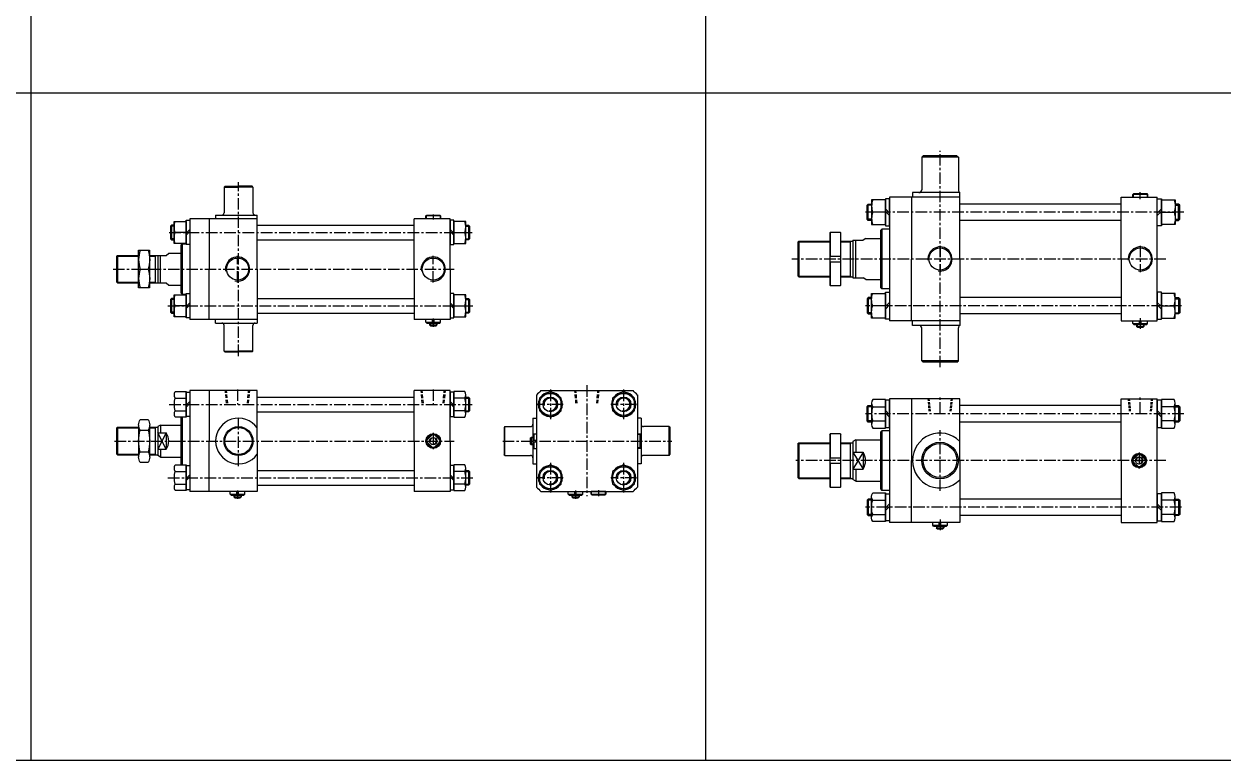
# Model space of a CAD drawing. Extents: x -819 to 29893, y -8942 to 9886.
# Drawn here: x 2104 to 3413, y 1846 to 2649 of the extents above; entities that cross this region are included whole.
import ezdxf

# ---------------------------------------------------------------- set-up
doc = ezdxf.new("R2010")
doc.units = 0
doc.header["$LTSCALE"] = 10
doc.header["$MEASUREMENT"] = 0
for name, pattern in [('CENTER', [2, 1.25, -0.25, 0.25, -0.25]), ('CENTERX2', [4, 2.5, -0.5, 0.5, -0.5]), ('HIDDEN', [0.375, 0.25, -0.125])]:
    doc.linetypes.add(name, pattern=pattern)
doc.layers.get('0').update_dxf_attribs({"linetype": 'CONTINUOUS'})
doc.layers.get('DEFPOINTS').update_dxf_attribs({"linetype": 'CONTINUOUS'})
for name, color, linetype in [('CEN', 1, 'CENTERX2'), ('CENTER', 1, 'CENTER'), ('Line', 7, 'CONTINUOUS'), ('ML', 7, 'CONTINUOUS'), ('THIN', 3, 'CONTINUOUS'), ('외형선', 3, 'CONTINUOUS'), ('중심선', 1, 'CENTER')]:
    doc.layers.add(name, color=color, linetype=linetype)

msp = doc.modelspace()

# ---------------------------------------------------------------- linework, layer by layer
for p, q in [((2111.7, 1845.5), (2111.7, 3452.3)), ((2847.8, 1845.5), (2847.8, 3452.3)), ((0, 2573.9), (4840.2, 2573.9)), ((0, 1845.5), (4840.2, 1845.5))]:
    msp.add_line(p, q)
at = {"layer": 'CEN', "color": 1, "linetype": 'CENTER'}
msp.add_line((2730.6, 2140), (2730.6, 2133.4), dxfattribs=at)
at = {"layer": 'CENTER'}
for p, q in [((2678.1, 2249.8), (2678.1, 2217.6)), ((2758.1, 2249.8), (2758.1, 2217.6)), ((2692.1, 2233.7), (2664.1, 2233.7)), ((2772.1, 2233.7), (2744.1, 2233.7)), ((2678.1, 2169.8), (2678.1, 2137.6)), ((2758.1, 2169.8), (2758.1, 2137.6)), ((2692.1, 2153.7), (2664.1, 2153.7)), ((2772.1, 2153.7), (2744.1, 2153.7))]:
    msp.add_line(p, q, dxfattribs=at)
at = {"layer": 'DEFPOINTS', "color": 0, "linetype": 'ByBlock'}
for p in [(2659.1, 2168.7), (2777.1, 2168.7)]:
    msp.add_point(p, dxfattribs=at)
at = {"layer": 'Line', "color": 6, "linetype": 'HIDDEN'}
for p, q in [((3089.9, 2239.9), (3091.2, 2225.9)), ((3091.1, 2239.9), (3092.4, 2225.3)), ((3115.2, 2239.9), (3113.9, 2225.3)), ((3116.4, 2239.9), (3115.1, 2225.9)), ((3308.4, 2239.9), (3309.7, 2225.9)), ((3309.6, 2239.9), (3310.9, 2225.3)), ((3333.7, 2239.9), (3332.4, 2225.3)), ((3334.9, 2239.9), (3333.6, 2225.9))]:
    msp.add_line(p, q, dxfattribs=at)
at = {"layer": 'ML'}
for p, q in [((3084.7, 2504.9), (3083.2, 2503.4)), ((3123.2, 2503.4), (3083.2, 2503.4)), ((3083.2, 2503.4), (3083.2, 2467.9)), ((3121.7, 2504.9), (3123.2, 2503.4)), ((3123.2, 2503.4), (3123.2, 2467.5)), ((2322.2, 2470.9), (2323.2, 2471.9)), ((2322.2, 2470.9), (2322.2, 2442.9)), ((2322.2, 2470.9), (2337.9, 2470.9)), ((2353.7, 2470.9), (2337.9, 2470.9)), ((2353.7, 2470.9), (2352.7, 2471.9)), ((2353.7, 2470.9), (2353.7, 2442.9)), ((3073.2, 2464.9), (3073.2, 2459.9)), ((3124.7, 2459.9), (3124.7, 2464.9)), ((3313.7, 2462.9), (3314.7, 2463.9)), ((3329.7, 2462.9), (3313.7, 2462.9)), ((3313.7, 2459.9), (3313.7, 2462.9)), ((3314.7, 2463.9), (3328.7, 2463.9)), ((3328.7, 2463.9), (3329.7, 2462.9)), ((3329.7, 2462.9), (3329.7, 2459.9)), ((3024.9, 2434.4), (3024.9, 2452.4)), ((3048.2, 2459.9), (3048.2, 2324.9)), ((3072.2, 2459.9), (3048.2, 2459.9)), ((3307.2, 2459.9), (3333.6, 2459.9)), ((3363.4, 2434.4), (3363.4, 2452.4)), ((2284.9, 2436.4), (2284.9, 2326.4)), ((2305.9, 2436.4), (2284.9, 2436.4)), ((2312.9, 2440.4), (2312.9, 2436.4)), ((2358.4, 2436.4), (2358.4, 2440.4)), ((2542.4, 2439.4), (2543.4, 2440.4)), ((2558.4, 2439.4), (2542.4, 2439.4)), ((2542.4, 2436.4), (2542.4, 2439.4)), ((2543.4, 2440.4), (2557.4, 2440.4)), ((2557.4, 2440.4), (2558.4, 2439.4)), ((2558.4, 2439.4), (2558.4, 2436.4)), ((3043.6, 2443.4), (3029.8, 2443.4)), ((3043.6, 2447), (3048.2, 2442.4)), ((3043.6, 2444.4), (3048.2, 2439.8)), ((3344.8, 2447), (3340.2, 2442.4)), ((3344.8, 2444.4), (3340.2, 2439.8)), ((3344.8, 2443.4), (3358.5, 2443.4)), ((2265, 2429.4), (2265, 2413.4)), ((2280.9, 2420.5), (2284.9, 2424.5)), ((2280.9, 2418.3), (2284.9, 2422.3)), ((2572.9, 2420.5), (2568.9, 2424.5)), ((2572.9, 2418.3), (2568.9, 2422.3)), ((2588.9, 2429.4), (2588.9, 2413.4)), ((3038.2, 2423.4), (3039.7, 2424.9)), ((3038.2, 2423.4), (3038.2, 2361.4)), ((3039.7, 2424.9), (3039.7, 2359.9)), ((2280.9, 2421.4), (2269, 2421.4)), ((2274.9, 2407.4), (2276.4, 2408.9)), ((2276.4, 2408.9), (2276.4, 2353.9)), ((2572.9, 2421.4), (2584.9, 2421.4)), ((2948.2, 2410.9), (2949.2, 2411.9)), ((2948.2, 2410.9), (2948.2, 2373.9)), ((2949.2, 2411.9), (2949.2, 2372.9)), ((2983, 2420.9), (2983.5, 2421.4)), ((2983, 2420.9), (2983, 2363.9)), ((2983.5, 2421.4), (2983.5, 2395.4)), ((2994.5, 2421.4), (2983.5, 2421.4)), ((2994.5, 2421.4), (2994.5, 2395.4)), ((2994.5, 2421.4), (2995, 2420.9)), ((2995, 2363.9), (2995, 2420.9)), ((3005.2, 2411.9), (3005.2, 2372.9)), ((3008.2, 2412.9), (3008.2, 2371.9)), ((3011.2, 2371.9), (3011.2, 2412.9)), ((3022.2, 2414.9), (3019.2, 2412.9)), ((2204.9, 2395.4), (2205.9, 2396.4)), ((2205.9, 2396.4), (2205.9, 2366.4)), ((2246.9, 2396.4), (2246.9, 2366.4)), ((2249.9, 2396.4), (2249.9, 2366.4)), ((2252.9, 2366.4), (2252.9, 2396.4)), ((2258.9, 2396.4), (2261.9, 2398.9)), ((2274.9, 2407.4), (2274.9, 2355.4)), ((2204.9, 2395.4), (2204.9, 2367.4)), ((2983, 2395.4), (2995, 2395.4)), ((2983, 2389.4), (2995, 2389.4)), ((2983.5, 2389.4), (2983.5, 2363.4)), ((2994.5, 2389.4), (2994.5, 2363.4)), ((2230.8, 2381.4), (2239.2, 2381.4)), ((2948.2, 2373.9), (2949.2, 2372.9)), ((3022.2, 2369.9), (3019.2, 2371.9)), ((2204.9, 2367.4), (2205.9, 2366.4)), ((2258.9, 2366.4), (2261.9, 2363.9)), ((2983, 2363.9), (2983.5, 2363.4)), ((2983.5, 2363.4), (2994.5, 2363.4)), ((2994.5, 2363.4), (2995, 2363.9)), ((3039.7, 2359.9), (3038.2, 2361.4)), ((2265, 2349.4), (2265, 2333.4)), ((2274.9, 2355.4), (2276.4, 2353.9)), ((2280.9, 2340.5), (2284.9, 2344.5)), ((2572.9, 2340.5), (2568.9, 2344.5)), ((2588.9, 2349.4), (2588.9, 2333.4)), ((3024.9, 2350.4), (3024.9, 2332.4)), ((3043.6, 2340.4), (3048.2, 2345)), ((3344.8, 2340.4), (3340.2, 2345)), ((3363.4, 2350.4), (3363.4, 2332.4)), ((2280.9, 2341.4), (2269, 2341.4)), ((2280.9, 2338.3), (2284.9, 2342.3)), ((2572.9, 2338.3), (2568.9, 2342.3)), ((2572.9, 2341.4), (2584.9, 2341.4)), ((3043.6, 2341.4), (3029.8, 2341.4)), ((3043.6, 2337.8), (3048.2, 2342.4)), ((3344.8, 2337.8), (3340.2, 2342.4)), ((3344.8, 2341.4), (3358.5, 2341.4)), ((2305.9, 2326.4), (2284.9, 2326.4)), ((2312.9, 2322.4), (2312.9, 2326.4)), ((2322.2, 2291.9), (2322.2, 2319.9)), ((2353.7, 2291.9), (2353.7, 2319.9)), ((2358.4, 2326.4), (2358.4, 2322.4)), ((2542.4, 2323.4), (2542.4, 2326.4)), ((2543.4, 2322.4), (2542.4, 2323.4)), ((2542.4, 2323.4), (2549.6, 2323.4)), ((2543.4, 2322.4), (2557.4, 2322.4)), ((2546.4, 2322.4), (2546.4, 2320.4)), ((2546.4, 2320.4), (2554.4, 2320.4)), ((2547.4, 2319.4), (2546.4, 2320.4)), ((2547.4, 2319.4), (2553.4, 2319.4)), ((2549.6, 2322.4), (2549.6, 2326.4)), ((2551.3, 2322.4), (2551.3, 2326.4)), ((2551.3, 2323.4), (2558.4, 2323.4)), ((2553.4, 2319.4), (2554.4, 2320.4)), ((2554.4, 2322.4), (2554.4, 2320.4)), ((2557.4, 2322.4), (2558.4, 2323.4)), ((2558.4, 2323.4), (2558.4, 2326.4)), ((3072.2, 2324.9), (3048.2, 2324.9)), ((3073.2, 2319.9), (3073.2, 2324.9)), ((3123.2, 2281.4), (3123.2, 2317.3)), ((3124.7, 2324.9), (3124.7, 2319.9)), ((3313.7, 2321.9), (3313.7, 2324.9)), ((3314.7, 2320.9), (3313.7, 2321.9)), ((3313.7, 2321.9), (3320.8, 2321.9)), ((3314.7, 2320.9), (3328.7, 2320.9)), ((3317.7, 2320.9), (3317.7, 2318.9)), ((3317.7, 2318.9), (3325.7, 2318.9)), ((3318.7, 2317.9), (3317.7, 2318.9)), ((3318.7, 2317.9), (3324.7, 2317.9)), ((3320.8, 2320.9), (3320.8, 2324.9)), ((3322.5, 2320.9), (3322.5, 2324.9)), ((3322.5, 2321.9), (3329.7, 2321.9)), ((3324.7, 2317.9), (3325.7, 2318.9)), ((3325.7, 2320.9), (3325.7, 2318.9)), ((3328.7, 2320.9), (3329.7, 2321.9)), ((3329.7, 2321.9), (3329.7, 2324.9)), ((3083.2, 2281.4), (3083.2, 2316.9)), ((2322.2, 2291.9), (2337.9, 2291.9)), ((2322.2, 2291.9), (2323.2, 2290.9)), ((2353.7, 2291.9), (2337.9, 2291.9)), ((2353.7, 2291.9), (2352.7, 2290.9)), ((3123.2, 2281.4), (3083.2, 2281.4)), ((3084.7, 2279.9), (3083.2, 2281.4)), ((3121.7, 2279.9), (3123.2, 2281.4)), ((2269, 2240.6), (2280.9, 2240.6)), ((2305.9, 2248.7), (2284.9, 2248.7)), ((2284.9, 2248.7), (2284.9, 2138.7)), ((2584.9, 2240.6), (2572.9, 2240.6)), ((2585.9, 2223.3), (2585.9, 2244.1)), ((2588.9, 2241.7), (2588.9, 2225.7)), ((2663.1, 2244), (2663.1, 2143.5)), ((2667.8, 2248.7), (2768.3, 2248.7)), ((2773.1, 2244), (2773.1, 2143.5)), ((3072.2, 2239.9), (3048.2, 2239.9)), ((3048.2, 2239.9), (3048.2, 2104.9)), ((3307.2, 2239.9), (3333.6, 2239.9)), ((2269, 2226.8), (2280.9, 2226.8)), ((2280.9, 2232.8), (2284.9, 2236.8)), ((2280.9, 2230.6), (2284.9, 2234.6)), ((2572.9, 2232.8), (2568.9, 2236.8)), ((2572.9, 2230.6), (2568.9, 2234.6)), ((2584.9, 2226.8), (2572.9, 2226.8)), ((3024.9, 2214.4), (3024.9, 2232.4)), ((3028.6, 2235.1), (3028.6, 2211.7)), ((3029.8, 2231.2), (3043.6, 2231.2)), ((3043.6, 2227), (3048.2, 2222.4)), ((3344.8, 2222.4), (3340.2, 2227)), ((3358.5, 2231.2), (3344.8, 2231.2)), ((3359.8, 2211.7), (3359.8, 2235.1)), ((3363.4, 2232.4), (3363.4, 2214.4)), ((2274.9, 2219.9), (2274.9, 2167.6)), ((2276.4, 2219.9), (2276.4, 2167.6)), ((2659.1, 2218.7), (2659.1, 2168.7)), ((2659.1, 2218.7), (2662.6, 2218.7)), ((2777.1, 2218.7), (2773.6, 2218.7)), ((2777.1, 2218.7), (2777.1, 2168.7)), ((3029.8, 2215.6), (3043.6, 2215.6)), ((3043.6, 2224.4), (3048.2, 2219.8)), ((3344.8, 2219.8), (3340.2, 2224.4)), ((3358.5, 2215.6), (3344.8, 2215.6)), ((2204.9, 2207.7), (2205.9, 2208.7)), ((2204.9, 2207.7), (2204.9, 2179.7)), ((2205.9, 2208.7), (2205.9, 2178.7)), ((2229, 2211.3), (2229, 2176.1)), ((2230.8, 2205.5), (2239.2, 2205.5)), ((2241, 2211.3), (2241, 2176.1)), ((2246.9, 2208.7), (2246.9, 2178.7)), ((2252.9, 2211.2), (2249.9, 2209.5)), ((2249.9, 2209.5), (2249.9, 2177.9)), ((2249.9, 2202.7), (2258.9, 2202.7)), ((2252.9, 2211.2), (2252.9, 2202.7)), ((2258.9, 2202.7), (2258.9, 2184.7)), ((2549.6, 2200.7), (2543.5, 2194.5)), ((2551.3, 2200.7), (2557.4, 2194.5)), ((2628.6, 2209.5), (2627.6, 2208.5)), ((2627.6, 2208.5), (2627.6, 2179)), ((2628.6, 2178), (2628.6, 2209.5)), ((2628.6, 2209.5), (2656.6, 2209.5)), ((2659.1, 2200.7), (2660.1, 2201.7)), ((2659.1, 2200.7), (2659.1, 2186.7)), ((2660.1, 2201.7), (2660.1, 2194.5)), ((2660.1, 2201.7), (2663.1, 2201.7)), ((2773.1, 2201.7), (2776.1, 2201.7)), ((2776.1, 2185.7), (2776.1, 2201.7)), ((2776.1, 2201.7), (2777.1, 2200.7)), ((2777.1, 2200.7), (2777.1, 2186.7)), ((2807.6, 2209.5), (2779.6, 2209.5)), ((2807.6, 2178), (2807.6, 2209.5)), ((2807.6, 2209.5), (2808.6, 2208.5)), ((2808.6, 2208.5), (2808.6, 2179)), ((2983, 2200.9), (2983.5, 2201.4)), ((2983, 2200.9), (2983, 2143.9)), ((2983.5, 2201.4), (2983.5, 2175.4)), ((2994.5, 2201.4), (2983.5, 2201.4)), ((2994.5, 2201.4), (2994.5, 2175.4)), ((2994.5, 2201.4), (2995, 2200.9)), ((2995, 2143.9), (2995, 2200.9)), ((3038.2, 2203.4), (3039.7, 2204.9)), ((3038.2, 2203.4), (3038.2, 2141.4)), ((3039.7, 2204.9), (3039.7, 2139.9)), ((2543.5, 2192.9), (2549.6, 2186.8)), ((2557.4, 2192.9), (2551.3, 2186.8)), ((2656.1, 2196.7), (2657.1, 2197.7)), ((2656.1, 2196.7), (2656.1, 2190.7)), ((2656.1, 2190.7), (2657.1, 2189.7)), ((2659.1, 2197.7), (2657.1, 2197.7)), ((2657.1, 2197.7), (2657.1, 2189.7)), ((2659.1, 2189.7), (2657.1, 2189.7)), ((2659.1, 2194.5), (2663.1, 2194.5)), ((2659.1, 2192.9), (2663.1, 2192.9)), ((2659.1, 2186.7), (2660.1, 2185.7)), ((2660.1, 2192.9), (2660.1, 2185.7)), ((2777.1, 2186.7), (2776.1, 2185.7)), ((2948.2, 2190.9), (2949.2, 2191.9)), ((2948.2, 2190.9), (2948.2, 2153.9)), ((2949.2, 2191.9), (2949.2, 2152.9)), ((3005.2, 2191.9), (3005.2, 2152.9)), ((3011.2, 2194.9), (3008.2, 2193.1)), ((3008.2, 2193.1), (3008.2, 2151.6)), ((3011.2, 2194.9), (3011.2, 2181.6)), ((2204.9, 2179.7), (2205.9, 2178.7)), ((2230.8, 2182), (2239.2, 2182)), ((2249.9, 2184.7), (2258.9, 2184.7)), ((2252.9, 2176.2), (2249.9, 2177.9)), ((2252.9, 2184.7), (2252.9, 2176.2)), ((2628.6, 2178), (2627.6, 2179)), ((2628.6, 2178), (2656.6, 2178)), ((2660.1, 2185.7), (2663.1, 2185.7)), ((2776.1, 2185.7), (2773.1, 2185.7)), ((2807.6, 2178), (2779.6, 2178)), ((2807.6, 2178), (2808.6, 2179)), ((2983, 2175.4), (2995, 2175.4)), ((3008.2, 2181.6), (3019.2, 2181.6)), ((3019.2, 2181.6), (3019.2, 2163.1)), ((3319.6, 2179.3), (3313.5, 2173.2)), ((3321.2, 2179.3), (3327.4, 2173.2)), ((2269, 2160.6), (2280.9, 2160.6)), ((2584.9, 2160.6), (2572.9, 2160.6)), ((2585.9, 2143.3), (2585.9, 2164.1)), ((2588.9, 2161.7), (2588.9, 2145.7)), ((2659.1, 2168.7), (2662.6, 2168.7)), ((2777.1, 2168.7), (2773.6, 2168.7)), ((2983, 2169.4), (2995, 2169.4)), ((2983.5, 2169.4), (2983.5, 2143.4)), ((2994.5, 2169.4), (2994.5, 2143.4)), ((3008.2, 2163.1), (3019.2, 2163.1)), ((3011.2, 2163.1), (3011.2, 2149.9)), ((3313.5, 2171.5), (3319.6, 2165.4)), ((3327.4, 2171.5), (3321.2, 2165.4)), ((2280.9, 2152.8), (2284.9, 2156.8)), ((2280.9, 2150.6), (2284.9, 2154.6)), ((2572.9, 2152.8), (2568.9, 2156.8)), ((2572.9, 2150.6), (2568.9, 2154.6)), ((2948.2, 2153.9), (2949.2, 2152.9)), ((3011.2, 2149.9), (3008.2, 2151.6)), ((2269, 2146.8), (2280.9, 2146.8)), ((2305.9, 2138.7), (2284.9, 2138.7)), ((2328.9, 2135.7), (2328.9, 2138.7)), ((2328.9, 2135.7), (2336.1, 2135.7)), ((2329.9, 2134.7), (2328.9, 2135.7)), ((2329.9, 2134.7), (2343.9, 2134.7)), ((2332.9, 2134.7), (2332.9, 2132.7)), ((2336.1, 2134.7), (2336.1, 2138.7)), ((2337.8, 2134.7), (2337.8, 2138.7)), ((2337.8, 2135.7), (2344.9, 2135.7)), ((2340.9, 2134.7), (2340.9, 2132.7)), ((2343.9, 2134.7), (2344.9, 2135.7)), ((2344.9, 2135.7), (2344.9, 2138.7)), ((2584.9, 2146.8), (2572.9, 2146.8)), ((2667.8, 2138.7), (2768.3, 2138.7)), ((2697.6, 2135.7), (2697.6, 2138.7)), ((2697.6, 2135.7), (2704.8, 2135.7)), ((2698.6, 2134.7), (2697.6, 2135.7)), ((2698.6, 2134.7), (2712.6, 2134.7)), ((2701.6, 2134.7), (2701.6, 2132.7)), ((2704.8, 2134.7), (2704.8, 2138.7)), ((2706.4, 2134.7), (2706.4, 2138.7)), ((2706.4, 2135.7), (2713.6, 2135.7)), ((2709.6, 2134.7), (2709.6, 2132.7)), ((2712.6, 2134.7), (2713.6, 2135.7)), ((2713.6, 2135.7), (2713.6, 2138.7)), ((2738.6, 2138.7), (2722.6, 2138.7)), ((2722.6, 2135.7), (2722.6, 2138.7)), ((2722.6, 2135.7), (2738.6, 2135.7)), ((2723.6, 2134.7), (2722.6, 2135.7)), ((2737.6, 2134.7), (2723.6, 2134.7)), ((2738.6, 2135.7), (2737.6, 2134.7)), ((2738.6, 2138.7), (2738.6, 2135.7)), ((2983, 2143.9), (2983.5, 2143.4)), ((2983.5, 2143.4), (2994.5, 2143.4)), ((2994.5, 2143.4), (2995, 2143.9)), ((3038.2, 2141.4), (3039.7, 2139.9)), ((2332.9, 2132.7), (2340.9, 2132.7)), ((2333.9, 2131.7), (2332.9, 2132.7)), ((2333.9, 2131.7), (2339.9, 2131.7)), ((2339.9, 2131.7), (2340.9, 2132.7)), ((2701.6, 2132.7), (2709.6, 2132.7)), ((2702.6, 2131.7), (2701.6, 2132.7)), ((2702.6, 2131.7), (2708.6, 2131.7)), ((2708.6, 2131.7), (2709.6, 2132.7)), ((3024.9, 2130.4), (3024.9, 2112.4)), ((3028.6, 2109.7), (3028.6, 2133.1)), ((3029.8, 2129.2), (3043.6, 2129.2)), ((3043.6, 2120.4), (3048.2, 2125)), ((3043.6, 2117.8), (3048.2, 2122.4)), ((3344.8, 2120.4), (3340.2, 2125)), ((3344.8, 2117.8), (3340.2, 2122.4)), ((3358.5, 2129.2), (3344.8, 2129.2)), ((3359.8, 2109.7), (3359.8, 2133.1)), ((3363.4, 2130.4), (3363.4, 2112.4)), ((3029.8, 2113.6), (3043.6, 2113.6)), ((3358.5, 2113.6), (3344.8, 2113.6)), ((3072.2, 2104.9), (3048.2, 2104.9)), ((3095.2, 2101.9), (3095.2, 2104.9)), ((3095.2, 2101.9), (3102.3, 2101.9)), ((3096.2, 2100.9), (3095.2, 2101.9)), ((3096.2, 2100.9), (3110.2, 2100.9)), ((3099.2, 2100.9), (3099.2, 2098.9)), ((3099.2, 2098.9), (3107.2, 2098.9)), ((3100.2, 2097.9), (3099.2, 2098.9)), ((3100.2, 2097.9), (3106.2, 2097.9)), ((3102.3, 2100.9), (3102.3, 2104.9)), ((3104, 2100.9), (3104, 2104.9)), ((3104, 2101.9), (3111.2, 2101.9)), ((3106.2, 2097.9), (3107.2, 2098.9)), ((3107.2, 2100.9), (3107.2, 2098.9)), ((3110.2, 2100.9), (3111.2, 2101.9)), ((3111.2, 2101.9), (3111.2, 2104.9))]:
    msp.add_line(p, q, dxfattribs=at)
at = {"layer": 'ML', "color": 1, "linetype": 'CENTER'}
for p, q in [((3103.2, 2274.3), (3103.2, 2510.5)), ((2337.9, 2286.4), (2337.9, 2476.4)), ((3321.7, 2457.8), (3321.7, 2465.5)), ((2550.4, 2440.9), (2550.4, 2435.6)), ((2336.9, 2366.8), (2336.9, 2396)), ((2550.4, 2366.8), (2550.4, 2396)), ((3103.2, 2406.9), (3103.2, 2377.9)), ((3321.7, 2406.9), (3321.7, 2377.9)), ((2550.4, 2327.3), (2550.4, 2318.4)), ((3321.7, 2327.9), (3321.7, 2316.3)), ((2718.1, 2254.6), (2718.1, 2133.7)), ((3103.2, 2223.7), (3103.2, 2241.6)), ((3321.7, 2223.7), (3321.7, 2241.6)), ((2550.4, 2202.5), (2550.4, 2184.9)), ((2541.6, 2193.7), (2559.2, 2193.7)), ((2626.1, 2193.7), (2810.8, 2193.7)), ((3320.4, 2181.2), (3320.4, 2163.6)), ((3311.6, 2172.4), (3329.2, 2172.4)), ((2336.9, 2139.6), (2336.9, 2130.7)), ((2705.6, 2139.6), (2705.6, 2130.7)), ((3103.2, 2107.9), (3103.2, 2096.3))]:
    msp.add_line(p, q, dxfattribs=at)
at = {"layer": 'ML', "color": 2}
for p, q in [((3314.2, 2459.9), (3314.2, 2463.4)), ((3329.2, 2463.4), (3329.2, 2459.9)), ((2542.9, 2436.4), (2542.9, 2439.9)), ((2557.9, 2439.9), (2557.9, 2436.4)), ((3005.2, 2411.1), (3006.5, 2411.9)), ((2246.9, 2395.6), (2248.2, 2396.4)), ((3005.2, 2373.6), (3006.5, 2372.9)), ((2246.9, 2367.1), (2248.2, 2366.4)), ((2546.9, 2322.4), (2546.9, 2319.9)), ((2553.9, 2322.4), (2553.9, 2319.9)), ((3318.2, 2320.9), (3318.2, 2318.4)), ((3325.2, 2320.9), (3325.2, 2318.4)), ((2246.9, 2208), (2248.2, 2208.7)), ((2258.9, 2202.7), (2249.9, 2184.7)), ((2258.9, 2184.7), (2249.9, 2202.7)), ((2773.1, 2201.2), (2776.6, 2201.2)), ((2659.1, 2197.2), (2656.6, 2197.2)), ((2659.1, 2190.2), (2656.6, 2190.2)), ((2776.6, 2186.2), (2773.1, 2186.2)), ((3005.2, 2191.1), (3006.5, 2191.9)), ((2246.9, 2179.5), (2248.2, 2178.7)), ((3008.2, 2181.6), (3019.2, 2163.1)), ((3019.2, 2181.6), (3008.2, 2163.1)), ((3005.2, 2153.6), (3006.5, 2152.9)), ((2333.4, 2134.7), (2333.4, 2132.2)), ((2340.4, 2134.7), (2340.4, 2132.2)), ((2702.1, 2134.7), (2702.1, 2132.2)), ((2709.1, 2134.7), (2709.1, 2132.2)), ((2723.1, 2135.2), (2723.1, 2138.7)), ((2738.1, 2138.7), (2738.1, 2135.2)), ((3099.7, 2100.9), (3099.7, 2098.4)), ((3106.7, 2100.9), (3106.7, 2098.4))]:
    msp.add_line(p, q, dxfattribs=at)
at = {"layer": 'ML', "color": 7, "linetype": 'Continuous'}
for p, q in [((2205.9, 2396.4), (2229, 2396.4)), ((2241, 2396.4), (2258.9, 2396.4)), ((2261.9, 2398.9), (2274.9, 2398.9)), ((2205.9, 2366.4), (2229, 2366.4)), ((2241, 2366.4), (2258.9, 2366.4)), ((2261.9, 2363.9), (2274.9, 2363.9)), ((2205.9, 2208.7), (2229, 2208.7)), ((2241, 2208.7), (2249.9, 2208.7)), ((2252.9, 2211.2), (2274.9, 2211.2)), ((2205.9, 2178.7), (2229, 2178.7)), ((2241, 2178.7), (2249.9, 2178.7)), ((2252.9, 2176.2), (2274.9, 2176.2))]:
    msp.add_line(p, q, dxfattribs=at)
at = {"layer": 'ML', "color": 2, "linetype": 'Continuous'}
for p, q in [((2205.2, 2395.6), (2229, 2395.6)), ((2241, 2395.6), (2246.9, 2395.6)), ((2205.2, 2367.1), (2229, 2367.1)), ((2241, 2367.1), (2246.9, 2367.1)), ((2205.2, 2208), (2229, 2208)), ((2241, 2208), (2246.9, 2208)), ((2205.2, 2179.5), (2229, 2179.5)), ((2241, 2179.5), (2246.9, 2179.5))]:
    msp.add_line(p, q, dxfattribs=at)
at = {"layer": 'ML', "color": 6, "linetype": 'HIDDEN', "ltscale": 1.5}
for p, q in [((2324.9, 2235.1), (2323.7, 2248.7)), ((2326.2, 2235.1), (2324.9, 2248.7)), ((2347.7, 2235.1), (2348.9, 2248.7)), ((2348.9, 2235.1), (2350.2, 2248.7)), ((2538.4, 2235), (2537.2, 2248.7)), ((2539.7, 2235), (2538.4, 2248.7)), ((2561.2, 2235), (2562.4, 2248.7)), ((2562.4, 2235), (2563.7, 2248.7)), ((2706.1, 2235), (2704.8, 2248.7)), ((2707.3, 2235), (2706.1, 2248.7)), ((2728.8, 2235), (2730.1, 2248.7)), ((2730.1, 2235), (2731.3, 2248.7))]:
    msp.add_line(p, q, dxfattribs=at)
at = {"layer": 'ML'}
for points in [[(3028.6, 2434.4), (3024.9, 2434.4), (3023.6, 2435.7), (3023.6, 2451), (3024.9, 2452.4), (3028.6, 2452.4)], [(3048.2, 2428.6), (3048.2, 2458.2), (3043.6, 2458.2), (3043.6, 2428.6), (3048.2, 2428.6)], [(3340.2, 2428.6), (3340.2, 2458.2), (3344.8, 2458.2), (3344.8, 2428.6), (3340.2, 2428.6)], [(3359.8, 2434.4), (3363.4, 2434.4), (3364.8, 2435.7), (3364.8, 2451), (3363.4, 2452.4), (3359.8, 2452.4)], [(2267.9, 2429.4), (2265, 2429.4), (2263.9, 2428.3), (2263.9, 2414.5), (2265, 2413.4), (2267.9, 2413.4)], [(2284.9, 2434.7), (2284.9, 2408.1), (2280.9, 2408.1), (2280.9, 2434.7), (2284.9, 2434.7)], [(2568.9, 2434.7), (2568.9, 2408.1), (2572.9, 2408.1), (2572.9, 2434.7), (2568.9, 2434.7)], [(2585.9, 2429.4), (2588.9, 2429.4), (2589.9, 2428.3), (2589.9, 2414.5), (2588.9, 2413.4), (2585.9, 2413.4)], [(2267.9, 2349.4), (2265, 2349.4), (2263.9, 2348.3), (2263.9, 2334.5), (2265, 2333.4), (2267.9, 2333.4)], [(2284.9, 2354.7), (2284.9, 2328.1), (2280.9, 2328.1), (2280.9, 2354.7), (2284.9, 2354.7)], [(2568.9, 2354.7), (2568.9, 2328.1), (2572.9, 2328.1), (2572.9, 2354.7), (2568.9, 2354.7)], [(2585.9, 2349.4), (2588.9, 2349.4), (2589.9, 2348.3), (2589.9, 2334.5), (2588.9, 2333.4), (2585.9, 2333.4)], [(3028.6, 2350.4), (3024.9, 2350.4), (3023.6, 2349), (3023.6, 2333.7), (3024.9, 2332.4), (3028.6, 2332.4)], [(3048.2, 2356.2), (3048.2, 2326.6), (3043.6, 2326.6), (3043.6, 2356.2), (3048.2, 2356.2)], [(3340.2, 2356.2), (3340.2, 2326.6), (3344.8, 2326.6), (3344.8, 2356.2), (3340.2, 2356.2)], [(3359.8, 2350.4), (3363.4, 2350.4), (3364.8, 2349), (3364.8, 2333.7), (3363.4, 2332.4), (3359.8, 2332.4)], [(2284.9, 2247), (2284.9, 2220.4), (2280.9, 2220.4), (2280.9, 2247), (2284.9, 2247)], [(2568.9, 2247), (2568.9, 2220.4), (2572.9, 2220.4), (2572.9, 2247), (2568.9, 2247)], [(2585.9, 2241.7), (2588.9, 2241.7), (2589.9, 2240.6), (2589.9, 2226.8), (2588.9, 2225.7), (2585.9, 2225.7)], [(2666.1, 2240.6), (2666.1, 2226.8), (2678.1, 2219.9), (2690.1, 2226.8), (2690.1, 2240.6), (2678.1, 2247.6), (2666.1, 2240.6)], [(2746.1, 2240.6), (2746.1, 2226.8), (2758.1, 2219.9), (2770.1, 2226.8), (2770.1, 2240.6), (2758.1, 2247.6), (2746.1, 2240.6)], [(3028.6, 2214.4), (3024.9, 2214.4), (3023.6, 2215.7), (3023.6, 2231), (3024.9, 2232.4), (3028.6, 2232.4)], [(3048.2, 2208.6), (3048.2, 2238.2), (3043.6, 2238.2), (3043.6, 2208.6), (3048.2, 2208.6)], [(3340.2, 2238.2), (3340.2, 2208.6), (3344.8, 2208.6), (3344.8, 2238.2), (3340.2, 2238.2)], [(3359.8, 2232.4), (3363.4, 2232.4), (3364.8, 2231), (3364.8, 2215.7), (3363.4, 2214.4), (3359.8, 2214.4)], [(2284.9, 2167), (2284.9, 2140.4), (2280.9, 2140.4), (2280.9, 2167), (2284.9, 2167)], [(2568.9, 2167), (2568.9, 2140.4), (2572.9, 2140.4), (2572.9, 2167), (2568.9, 2167)], [(2585.9, 2161.7), (2588.9, 2161.7), (2589.9, 2160.6), (2589.9, 2146.8), (2588.9, 2145.7), (2585.9, 2145.7)], [(2666.1, 2160.6), (2666.1, 2146.8), (2678.1, 2139.9), (2690.1, 2146.8), (2690.1, 2160.6), (2678.1, 2167.6), (2666.1, 2160.6)], [(2746.1, 2160.6), (2746.1, 2146.8), (2758.1, 2139.9), (2770.1, 2146.8), (2770.1, 2160.6), (2758.1, 2167.6), (2746.1, 2160.6)], [(3048.2, 2136.2), (3048.2, 2106.6), (3043.6, 2106.6), (3043.6, 2136.2), (3048.2, 2136.2)], [(3340.2, 2136.2), (3340.2, 2106.6), (3344.8, 2106.6), (3344.8, 2136.2), (3340.2, 2136.2)], [(3028.6, 2130.4), (3024.9, 2130.4), (3023.6, 2129), (3023.6, 2113.7), (3024.9, 2112.4), (3028.6, 2112.4)], [(3359.8, 2130.4), (3363.4, 2130.4), (3364.8, 2129), (3364.8, 2113.7), (3363.4, 2112.4), (3359.8, 2112.4)]]:
    msp.add_lwpolyline(points, dxfattribs=at)
for points in [[(3029.8, 2456.9, 0.178633), (3029.8, 2443.4, 0.178633), (3029.8, 2429.9)], [(3358.5, 2456.9, -0.178633), (3358.5, 2443.4, -0.178633), (3358.5, 2429.9)], [(2269, 2409.4, -0.178633), (2269, 2421.4, -0.178633), (2269, 2433.4)], [(2584.9, 2409.4, 0.178633), (2584.9, 2421.4, 0.178633), (2584.9, 2433.4)], [(2230.8, 2401.9, 0.178633), (2230.8, 2381.4, 0.178633), (2230.8, 2360.9)], [(2239.2, 2401.9, -0.178633), (2239.2, 2381.4, -0.178633), (2239.2, 2360.9)], [(2269, 2329.4, -0.178633), (2269, 2341.4, -0.178633), (2269, 2353.4)], [(2584.9, 2329.4, 0.178633), (2584.9, 2341.4, 0.178633), (2584.9, 2353.4)], [(3029.8, 2327.9, -0.178633), (3029.8, 2341.4, -0.178633), (3029.8, 2354.9)], [(3358.5, 2327.9, 0.178633), (3358.5, 2341.4, 0.178633), (3358.5, 2354.9)], [(2280.9, 2219.9), (2269, 2219.9, -0.309401), (2269, 2226.8, -0.154701), (2269, 2240.6, -0.309401), (2269, 2247.6), (2280.9, 2247.6), (2280.9, 2219.9)], [(2572.9, 2219.9), (2584.9, 2219.9, 0.309401), (2584.9, 2226.8, 0.154701), (2584.9, 2240.6, 0.309401), (2584.9, 2247.6), (2572.9, 2247.6), (2572.9, 2219.9)], [(3043.6, 2239), (3029.8, 2239, 0.309401), (3029.8, 2231.2, 0.154701), (3029.8, 2215.6, 0.309401), (3029.8, 2207.8), (3043.6, 2207.8), (3043.6, 2239)], [(3344.8, 2207.8), (3358.5, 2207.8, 0.309401), (3358.5, 2215.6, 0.154701), (3358.5, 2231.2, 0.309401), (3358.5, 2239), (3344.8, 2239), (3344.8, 2207.8)], [(2230.8, 2205.5, -0.309401), (2230.8, 2217.2), (2239.2, 2217.2, -0.309401), (2239.2, 2205.5, -0.154701), (2239.2, 2182, -0.309401), (2239.2, 2170.2), (2230.8, 2170.2, -0.309401), (2230.8, 2182, -0.154701), (2230.8, 2205.5, 0.178633)], [(2280.9, 2139.9), (2269, 2139.9, -0.309401), (2269, 2146.8, -0.154701), (2269, 2160.6, -0.309401), (2269, 2167.6), (2280.9, 2167.6), (2280.9, 2139.9)], [(2572.9, 2139.9), (2584.9, 2139.9, 0.309401), (2584.9, 2146.8, 0.154701), (2584.9, 2160.6, 0.309401), (2584.9, 2167.6), (2572.9, 2167.6), (2572.9, 2139.9)], [(3043.6, 2105.8), (3029.8, 2105.8, -0.309401), (3029.8, 2113.6, -0.154701), (3029.8, 2129.2, -0.309401), (3029.8, 2137), (3043.6, 2137), (3043.6, 2105.8)], [(3344.8, 2105.8), (3358.5, 2105.8, 0.309401), (3358.5, 2113.6, 0.154701), (3358.5, 2129.2, 0.309401), (3358.5, 2137), (3344.8, 2137), (3344.8, 2105.8)]]:
    msp.add_lwpolyline(points, format="xyb", dxfattribs=at)
for points in [[(3043.6, 2456.9), (3028.6, 2456.9), (3028.6, 2429.9), (3043.6, 2429.9)], [(3344.8, 2456.9), (3359.8, 2456.9), (3359.8, 2429.9), (3344.8, 2429.9)], [(2280.9, 2409.4), (2267.9, 2409.4), (2267.9, 2433.4), (2280.9, 2433.4)], [(2572.9, 2409.4), (2585.9, 2409.4), (2585.9, 2433.4), (2572.9, 2433.4)], [(2229, 2401.9), (2241, 2401.9), (2241, 2360.9), (2229, 2360.9)], [(2280.9, 2329.4), (2267.9, 2329.4), (2267.9, 2353.4), (2280.9, 2353.4)], [(2572.9, 2329.4), (2585.9, 2329.4), (2585.9, 2353.4), (2572.9, 2353.4)], [(3043.6, 2327.9), (3028.6, 2327.9), (3028.6, 2354.9), (3043.6, 2354.9)], [(3344.8, 2327.9), (3359.8, 2327.9), (3359.8, 2354.9), (3344.8, 2354.9)]]:
    msp.add_lwpolyline(points, close=True, dxfattribs=at)
for centre, radius in [((3103.2, 2392.4), 12.1), ((3321.7, 2392.4), 12.1), ((2336.9, 2381.4), 12), ((2550.4, 2381.4), 12), ((2678.1, 2233.7), 12), ((2678.1, 2233.7), 8), ((2758.1, 2233.7), 12), ((2758.1, 2233.7), 8), ((2337.9, 2193.7), 15.8), ((2337.9, 2193.7), 14.8), ((2550.4, 2193.7), 8), ((2550.4, 2193.7), 7), ((2550.4, 2193.7), 4), ((3103.2, 2172.4), 20), ((3103.2, 2172.4), 18.5), ((3320.4, 2172.4), 8), ((3320.4, 2172.4), 7), ((3320.4, 2172.4), 4), ((2678.1, 2153.7), 12), ((2678.1, 2153.7), 8), ((2758.1, 2153.7), 12), ((2758.1, 2153.7), 8)]:
    msp.add_circle(centre, radius, dxfattribs=at)
for centre, radius, start, end in [((3080.2, 2467.9), 3, 270, 0), ((3126.2, 2467.5), 3, 180, 240), ((2319.7, 2442.9), 2.5, 270, 0), ((2356.2, 2442.9), 2.5, 180, 270), ((2319.7, 2319.9), 2.5, 0, 90), ((2356.2, 2319.9), 2.5, 90, 180), ((3080.2, 2316.9), 3, 0, 90), ((3126.2, 2317.3), 3, 120, 180), ((2718.1, 2193.7), 74.5, 132.417, 137.583), ((2678.1, 2233.7), 13.3, 154.4562, 205.5438), ((2678.1, 2233.7), 13.3, 94.4562, 145.5438), ((2678.1, 2233.7), 13.3, 34.4562, 85.5438), ((2678.1, 2233.7), 13.3, 334.4562, 25.5438), ((2758.1, 2233.7), 13.3, 154.4562, 205.5438), ((2758.1, 2233.7), 13.3, 94.4562, 145.5438), ((2758.1, 2233.7), 13.3, 34.4562, 85.5438), ((2718.1, 2193.7), 74.5, 42.417, 47.583), ((2758.1, 2233.7), 13.3, 334.4562, 25.5438), ((2678.1, 2233.7), 13.3, 214.4562, 265.5438), ((2678.1, 2233.7), 13.3, 274.4562, 325.5438), ((2758.1, 2233.7), 13.3, 214.4562, 265.5438), ((2758.1, 2233.7), 13.3, 274.4562, 325.5438), ((2337.9, 2193.7), 25, 34.9152, 325.0848), ((2662.6, 2219.2), 0.5, 270, 0), ((2773.6, 2219.2), 0.5, 180, 270), ((2246.9, 2193.7), 15, 323.183, 36.817), ((2656.6, 2212), 2.5, 270, 0), ((2779.6, 2212), 2.5, 180, 270), ((3103.2, 2172.4), 30, 44.22, 315.78), ((2656.6, 2175.5), 2.5, 0, 90), ((2779.6, 2175.5), 2.5, 90, 180), ((3006.3, 2172.4), 15.8, 324.1474, 35.8526), ((2662.6, 2168.2), 0.5, 0, 90), ((2678.1, 2153.7), 13.3, 94.4562, 145.5438), ((2678.1, 2153.7), 13.3, 34.4562, 85.5438), ((2758.1, 2153.7), 13.3, 94.4562, 145.5438), ((2758.1, 2153.7), 13.3, 34.4562, 85.5438), ((2773.6, 2168.2), 0.5, 90, 180), ((2678.1, 2153.7), 13.3, 154.4562, 205.5438), ((2678.1, 2153.7), 13.3, 334.4562, 25.5438), ((2758.1, 2153.7), 13.3, 154.4562, 205.5438), ((2758.1, 2153.7), 13.3, 334.4562, 25.5438), ((2718.1, 2193.7), 74.5, 222.417, 227.583), ((2678.1, 2153.7), 13.3, 214.4562, 265.5438), ((2678.1, 2153.7), 13.3, 274.4562, 325.5438), ((2758.1, 2153.7), 13.3, 214.4562, 265.5438), ((2758.1, 2153.7), 13.3, 274.4562, 325.5438), ((2718.1, 2193.7), 74.5, 312.417, 317.583)]:
    msp.add_arc(centre, radius, start, end, dxfattribs=at)
at = {"layer": 'ML', "color": 2}
for centre, radius, start, end in [((3103.2, 2392.4), 13.2, 260.9473, 186.2259), ((3321.7, 2392.4), 13.2, 260.9473, 186.2259), ((2336.9, 2381.4), 13.2, 256.7423, 190.0921), ((2550.4, 2381.4), 13.2, 256.7423, 190.0921), ((2678.1, 2233.7), 6.92, 258.3945, 189.733), ((2758.1, 2233.7), 6.92, 258.3945, 189.733), ((2550.4, 2193.7), 7.5, 261.0124, 189.6973), ((2550.4, 2193.7), 3.5, 257.328, 189.2411), ((3320.4, 2172.4), 7.5, 261.0124, 189.6973), ((3320.4, 2172.4), 3.5, 257.328, 189.2411), ((2678.1, 2153.7), 6.92, 258.3945, 189.733), ((2758.1, 2153.7), 6.92, 258.3945, 189.733)]:
    msp.add_arc(centre, radius, start, end, dxfattribs=at)
at = {"layer": 'THIN', "color": 2}
for p, q in [((3028.6, 2451), (3023.6, 2451)), ((3359.8, 2451), (3364.8, 2451)), ((3028.6, 2435.7), (3023.6, 2435.7)), ((3359.8, 2435.7), (3364.8, 2435.7)), ((2267.9, 2428.3), (2263.9, 2428.3)), ((2585.9, 2428.3), (2589.9, 2428.3)), ((2267.9, 2414.5), (2263.9, 2414.5)), ((2585.9, 2414.5), (2589.9, 2414.5)), ((2267.9, 2348.3), (2263.9, 2348.3)), ((2585.9, 2348.3), (2589.9, 2348.3)), ((3028.6, 2349), (3023.6, 2349)), ((3359.8, 2349), (3364.8, 2349)), ((2267.9, 2334.5), (2263.9, 2334.5)), ((2585.9, 2334.5), (2589.9, 2334.5)), ((3028.6, 2333.7), (3023.6, 2333.7)), ((3359.8, 2333.7), (3364.8, 2333.7)), ((2585.9, 2240.6), (2589.9, 2240.6)), ((2585.9, 2226.8), (2589.9, 2226.8)), ((3028.6, 2231), (3023.6, 2231)), ((3359.8, 2231), (3364.8, 2231)), ((3028.6, 2215.7), (3023.6, 2215.7)), ((3359.8, 2215.7), (3364.8, 2215.7)), ((2585.9, 2160.6), (2589.9, 2160.6)), ((2585.9, 2146.8), (2589.9, 2146.8)), ((3028.6, 2129), (3023.6, 2129)), ((3359.8, 2129), (3364.8, 2129)), ((3028.6, 2113.7), (3023.6, 2113.7)), ((3359.8, 2113.7), (3364.8, 2113.7))]:
    msp.add_line(p, q, dxfattribs=at)
at = {"layer": '외형선', "color": 7, "linetype": 'Continuous'}
for p, q in [((2323.2, 2471.9), (2337.9, 2471.9)), ((2352.7, 2471.9), (2337.9, 2471.9)), ((2312.9, 2440.4), (2358.4, 2440.4)), ((2358.4, 2429.4), (2529.4, 2429.4)), ((2276.4, 2408.9), (2280.9, 2408.9)), ((2358.4, 2413.4), (2529.4, 2413.4)), ((2949.2, 2411.9), (2983, 2411.9)), ((2995, 2411.9), (3008.2, 2411.9)), ((3008.2, 2412.9), (3019.2, 2412.9)), ((3022.2, 2414.9), (3038.2, 2414.9)), ((2949.2, 2372.9), (2983, 2372.9)), ((2995, 2372.9), (3008.2, 2372.9)), ((3008.2, 2371.9), (3019.2, 2371.9)), ((3022.2, 2369.9), (3038.2, 2369.9)), ((2276.4, 2353.9), (2280.9, 2353.9)), ((2358.4, 2349.4), (2529.4, 2349.4)), ((2358.4, 2333.4), (2529.4, 2333.4)), ((2312.9, 2322.4), (2358.4, 2322.4)), ((2323.2, 2290.9), (2337.9, 2290.9)), ((2352.7, 2290.9), (2337.9, 2290.9)), ((2358.4, 2241.7), (2529.4, 2241.7)), ((2358.4, 2225.7), (2529.4, 2225.7)), ((2949.2, 2191.9), (2983, 2191.9)), ((2995, 2191.9), (3008.2, 2191.9)), ((3011.2, 2194.9), (3038.2, 2194.9)), ((2358.4, 2161.7), (2529.4, 2161.7)), ((2949.2, 2152.9), (2983, 2152.9)), ((2995, 2152.9), (3008.2, 2152.9)), ((3011.2, 2149.9), (3038.2, 2149.9)), ((2358.4, 2145.7), (2529.4, 2145.7))]:
    msp.add_line(p, q, dxfattribs=at)
at = {"layer": '외형선', "color": 7}
for p, q in [((3124.7, 2459.9), (3072.2, 2459.9)), ((3072.2, 2459.9), (3072.2, 2392.4)), ((3124.7, 2459.9), (3072.2, 2459.9)), ((3124.7, 2459.9), (3072.2, 2459.9)), ((3124.7, 2392.4), (3124.7, 2459.9)), ((3300.7, 2459.9), (3340.2, 2459.9)), ((3300.7, 2392.4), (3300.7, 2459.9)), ((3340.2, 2324.9), (3340.2, 2459.9)), ((2358.4, 2436.4), (2305.9, 2436.4)), ((2305.9, 2436.4), (2305.9, 2381.4)), ((2358.4, 2381.4), (2358.4, 2436.4)), ((2568.9, 2436.4), (2529.4, 2436.4)), ((2529.4, 2381.4), (2529.4, 2436.4)), ((2568.9, 2381.4), (2568.9, 2436.4)), ((3072.2, 2324.9), (3072.2, 2392.4)), ((3124.7, 2392.4), (3124.7, 2324.9)), ((3300.7, 2392.4), (3300.7, 2324.9)), ((2305.9, 2326.4), (2305.9, 2381.4)), ((2358.4, 2381.4), (2358.4, 2326.4)), ((2529.4, 2381.4), (2529.4, 2326.4)), ((2568.9, 2381.4), (2568.9, 2326.4)), ((2358.4, 2326.4), (2305.9, 2326.4)), ((2568.9, 2326.4), (2529.4, 2326.4)), ((3124.7, 2324.9), (3072.2, 2324.9)), ((3124.7, 2324.9), (3072.2, 2324.9)), ((3300.7, 2324.9), (3340.2, 2324.9)), ((2358.4, 2248.7), (2305.9, 2248.7)), ((2305.9, 2248.7), (2305.9, 2193.7)), ((2358.4, 2193.7), (2358.4, 2248.7)), ((2568.9, 2248.7), (2529.4, 2248.7)), ((2529.4, 2193.7), (2529.4, 2248.7)), ((2568.9, 2193.7), (2568.9, 2248.7)), ((3072.2, 2239.9), (3072.2, 2172.4)), ((3124.7, 2239.9), (3072.2, 2239.9)), ((3124.7, 2172.4), (3124.7, 2239.9)), ((3300.7, 2239.9), (3340.2, 2239.9)), ((3300.7, 2172.4), (3300.7, 2239.9)), ((3340.2, 2104.9), (3340.2, 2239.9)), ((2305.9, 2138.7), (2305.9, 2193.7)), ((2358.4, 2193.7), (2358.4, 2138.7)), ((2529.4, 2193.7), (2529.4, 2138.7)), ((2568.9, 2193.7), (2568.9, 2138.7)), ((3072.2, 2104.9), (3072.2, 2172.4)), ((3124.7, 2172.4), (3124.7, 2104.9)), ((3300.7, 2172.4), (3300.7, 2104.9)), ((2358.4, 2138.7), (2305.9, 2138.7)), ((2568.9, 2138.7), (2529.4, 2138.7)), ((3124.7, 2104.9), (3072.2, 2104.9)), ((3300.7, 2104.9), (3340.2, 2104.9))]:
    msp.add_line(p, q, dxfattribs=at)
at = {"layer": '외형선', "color": 1, "linetype": 'CENTER'}
for p, q in [((2262.4, 2421.4), (2592.7, 2421.4)), ((2201.1, 2381.4), (2573.3, 2381.4)), ((2261, 2341.4), (2595.1, 2341.4)), ((2336.9, 2250.1), (2336.9, 2233.7)), ((2550.4, 2250.1), (2550.4, 2232.8)), ((2262.4, 2233.7), (2592.7, 2233.7)), ((2337.9, 2166.2), (2337.9, 2221.2)), ((3103.2, 2139.4), (3103.2, 2205.4)), ((2202.7, 2193.7), (2573.3, 2193.7)), ((2261, 2153.7), (2595.1, 2153.7))]:
    msp.add_line(p, q, dxfattribs=at)
at = {"layer": '외형선', "color": 2, "linetype": 'Continuous'}
for p, q in [((2948.4, 2411.1), (2983, 2411.1)), ((2995, 2411.1), (3005.2, 2411.1)), ((2948.4, 2373.6), (2983, 2373.6)), ((2995, 2373.6), (3005.2, 2373.6)), ((2948.4, 2191.1), (2983, 2191.1)), ((2995, 2191.1), (3005.2, 2191.1)), ((2948.4, 2153.6), (2983, 2153.6)), ((2995, 2153.6), (3005.2, 2153.6))]:
    msp.add_line(p, q, dxfattribs=at)
at = {"layer": '중심선', "color": 7, "linetype": 'Continuous'}
for p, q in [((3121.7, 2504.9), (3084.7, 2504.9)), ((3124.7, 2464.9), (3073.2, 2464.9)), ((3300.7, 2452.4), (3124.7, 2452.4)), ((3048.2, 2424.9), (3039.7, 2424.9)), ((3300.7, 2434.4), (3124.7, 2434.4)), ((3048.2, 2359.9), (3039.7, 2359.9)), ((3300.7, 2350.4), (3124.7, 2350.4)), ((3300.7, 2332.4), (3124.7, 2332.4)), ((3124.7, 2319.9), (3073.2, 2319.9)), ((3121.7, 2279.9), (3084.7, 2279.9)), ((3300.7, 2232.4), (3124.7, 2232.4)), ((3300.7, 2214.4), (3124.7, 2214.4)), ((3048.2, 2204.9), (3039.7, 2204.9)), ((3048.2, 2139.9), (3039.7, 2139.9)), ((3300.7, 2130.4), (3124.7, 2130.4)), ((3300.7, 2112.4), (3124.7, 2112.4))]:
    msp.add_line(p, q, dxfattribs=at)
at = {"layer": '중심선'}
for p, q in [((3369.1, 2443.4), (3021.8, 2443.4)), ((3349.4, 2392.4), (2941.6, 2392.4)), ((3366.5, 2341.4), (3021.9, 2341.4)), ((3369.1, 2223.4), (3021.8, 2223.4)), ((3349.4, 2172.4), (2946.1, 2172.4)), ((3366.5, 2121.4), (3021.9, 2121.4))]:
    msp.add_line(p, q, dxfattribs=at)

doc.saveas('drawing.dxf')
